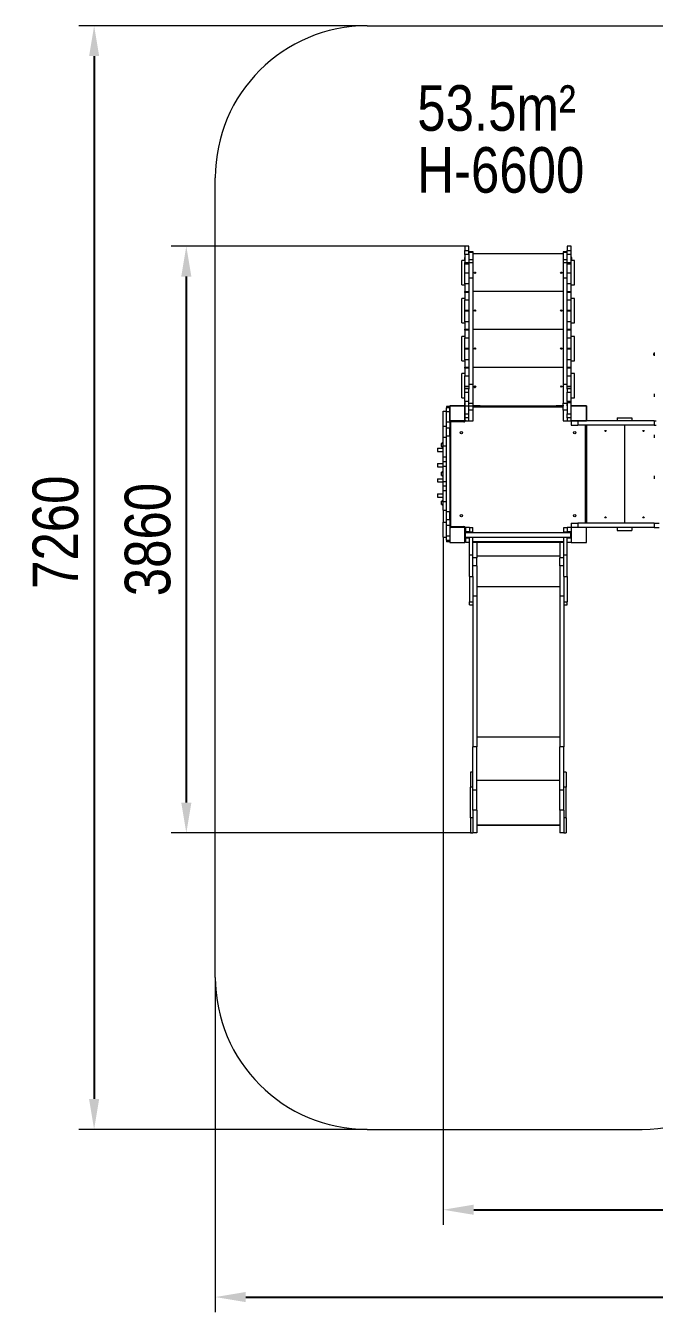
# Model space of a CAD drawing. Header units: millimetres. Extents: x -5427 to 5041, y -4732 to 3732.
# Drawn here: x -5427 to -1292, y -4732 to 3732 of the extents above; entities that cross this region are included whole.
import ezdxf

# ---------------------------------------------------------------- set-up
doc = ezdxf.new("R2010")
doc.units = ezdxf.units.MM
for name, color, linetype in [('DIKOM_ЗОНА', 80, 'Continuous'), ('DIKOM_ОБЪЕКТ', 7, 'Continuous'), ('DIKOM_РАЗМЕР_ЗОНА', 7, 'Continuous'), ('DIKOM_РАЗМЕР_ОБЪЕКТА', 7, 'Continuous')]:
    doc.layers.add(name, color=color, linetype=linetype)
doc.styles.add('style1', font='arial.ttf', dxfattribs={"width": 0.8})
doc.dimstyles.new('1-50', dxfattribs={"dimtxt": 300, "dimasz": 200, "dimexe": 100, "dimexo": 0, "dimgap": 100, "dimtad": 1, "dimtxsty": 'style1', "dimcen": 200, "dimclrd": 7, "dimclre": 7, "dimclrt": 7, "dimadec": 1, "dimazin": 2, "dimtfac": 1, "dimtmove": 0, "dimatfit": 2, "dimfxl": 0, "dimlwd": 25, "dimlwe": 18, "dimarcsym": 0})

# ---------------------------------------------------------------- blocks, each defined once
blk = doc.blocks.new('*D2')
at = {"layer": 'Defpoints', "color": 0, "transparency": 16777216}
for p in [(3071.7, 1268.6), (-2679.8, 366.6), (3071.7, -4057.3)]:
    blk.add_point(p, dxfattribs=at)
at = {"layer": 'DIKOM_РАЗМЕР_ОБЪЕКТА', "color": 7, "lineweight": 18, "transparency": 16777216}
for p, q in [((3071.7, 1268.6), (3071.7, -4157.3)), ((-2679.8, 366.6), (-2679.8, -4157.3))]:
    blk.add_line(p, q, dxfattribs=at)
at = {"layer": 'DIKOM_РАЗМЕР_ОБЪЕКТА', "color": 7, "lineweight": 25, "transparency": 16777216}
blk.add_line((-2479.8, -4057.3), (2871.7, -4057.3), dxfattribs=at)
at = {"layer": 'DIKOM_РАЗМЕР_ОБЪЕКТА', "color": 7, "transparency": 16777216}
for points in [[(-2479.8, -4024), (-2479.8, -4090.6), (-2679.8, -4057.3)], [(2871.7, -4024), (2871.7, -4090.6), (3071.7, -4057.3)]]:
    blk.add_solid(points, dxfattribs=at)
at = {"layer": 'DIKOM_РАЗМЕР_ОБЪЕКТА', "color": 7, "transparency": 16777216, "insert": (196, -3804.1), "char_height": 300, "attachment_point": 5, "style": 'style1'}
blk.add_mtext('5700', dxfattribs=at)
blk = doc.blocks.new('*D3')
at = {"layer": 'Defpoints', "color": 0, "transparency": 16777216}
for p in [(-2537.8, 2281.6), (-4370.5, -1578.4), (-2493.3, -1578.4)]:
    blk.add_point(p, dxfattribs=at)
at = {"layer": 'DIKOM_РАЗМЕР_ОБЪЕКТА', "color": 7, "lineweight": 18, "transparency": 16777216}
for p, q in [((-2537.8, 2281.6), (-4470.5, 2281.6)), ((-2493.3, -1578.4), (-4470.5, -1578.4))]:
    blk.add_line(p, q, dxfattribs=at)
at = {"layer": 'DIKOM_РАЗМЕР_ОБЪЕКТА', "color": 7, "lineweight": 25, "transparency": 16777216}
blk.add_line((-4370.5, 2081.6), (-4370.5, -1378.4), dxfattribs=at)
at = {"layer": 'DIKOM_РАЗМЕР_ОБЪЕКТА', "color": 7, "transparency": 16777216}
for points in [[(-4403.8, 2081.6), (-4337.1, 2081.6), (-4370.5, 2281.6)], [(-4403.8, -1378.4), (-4337.1, -1378.4), (-4370.5, -1578.4)]]:
    blk.add_solid(points, dxfattribs=at)
at = {"layer": 'DIKOM_РАЗМЕР_ОБЪЕКТА', "color": 7, "transparency": 16777216, "insert": (-4623.7, 351.6), "char_height": 300, "attachment_point": 5, "rotation": 90, "style": 'style1'}
blk.add_mtext('3860', dxfattribs=at)
blk = doc.blocks.new('*D0')
at = {"layer": 'Defpoints', "color": 0, "transparency": 16777216}
for p in [(-3179.8, 3731.6), (-4977, -3528.4), (-3179.8, -3528.4)]:
    blk.add_point(p, dxfattribs=at)
at = {"layer": 'DIKOM_РАЗМЕР_ЗОНА', "color": 7, "lineweight": 18, "transparency": 16777216}
for p, q in [((-3179.8, 3731.6), (-5077, 3731.6)), ((-3179.8, -3528.4), (-5077, -3528.4))]:
    blk.add_line(p, q, dxfattribs=at)
at = {"layer": 'DIKOM_РАЗМЕР_ЗОНА', "color": 7, "lineweight": 25, "transparency": 16777216}
blk.add_line((-4977, 3531.6), (-4977, -3328.4), dxfattribs=at)
at = {"layer": 'DIKOM_РАЗМЕР_ЗОНА', "color": 7, "transparency": 16777216}
for points in [[(-5010.3, 3531.6), (-4943.7, 3531.6), (-4977, 3731.6)], [(-5010.3, -3328.4), (-4943.7, -3328.4), (-4977, -3528.4)]]:
    blk.add_solid(points, dxfattribs=at)
at = {"layer": 'DIKOM_РАЗМЕР_ЗОНА', "color": 7, "transparency": 16777216, "insert": (-5230.2, 399.8), "char_height": 300, "attachment_point": 5, "rotation": 90, "style": 'style1'}
blk.add_mtext('7260', dxfattribs=at)
blk = doc.blocks.new('*D1')
at = {"layer": 'Defpoints', "color": 0, "transparency": 16777216}
for p in [(5040.7, -189.4), (-4179.8, -2528.4), (5040.7, -4631.7)]:
    blk.add_point(p, dxfattribs=at)
at = {"layer": 'DIKOM_РАЗМЕР_ЗОНА', "color": 7, "lineweight": 18, "transparency": 16777216}
for p, q in [((5040.7, -189.4), (5040.7, -4731.7)), ((-4179.8, -2528.4), (-4179.8, -4731.7))]:
    blk.add_line(p, q, dxfattribs=at)
at = {"layer": 'DIKOM_РАЗМЕР_ЗОНА', "color": 7, "lineweight": 25, "transparency": 16777216}
blk.add_line((-3979.8, -4631.7), (4840.7, -4631.7), dxfattribs=at)
at = {"layer": 'DIKOM_РАЗМЕР_ЗОНА', "color": 7, "transparency": 16777216}
for points in [[(-3979.8, -4598.4), (-3979.8, -4665.1), (-4179.8, -4631.7)], [(4840.7, -4598.4), (4840.7, -4665.1), (5040.7, -4631.7)]]:
    blk.add_solid(points, dxfattribs=at)
at = {"layer": 'DIKOM_РАЗМЕР_ЗОНА', "color": 7, "transparency": 16777216, "insert": (430.5, -4378.6), "char_height": 300, "attachment_point": 5, "style": 'style1'}
blk.add_mtext('9200', dxfattribs=at)

msp = doc.modelspace()

# ---------------------------------------------------------------- linework, layer by layer
at = {"layer": 'DIKOM_ЗОНА', "color": 3, "lineweight": 15}
for p, q in [((-3179.759, 3731.634), (4040.691, 3731.634)), ((-4179.759, -2528.41), (-4179.759, 2731.634)), ((-3179.759, -3528.41), (-1370.759, -3528.41))]:
    msp.add_line(p, q, dxfattribs=at)
for centre, start, end in [((-3179.759, 2731.634), 90, 180), ((-3179.759, -2528.41), 180, 270), ((-1370.759, -2528.41), 270, 0)]:
    msp.add_arc(centre, 1000, start, end, dxfattribs=at)
at = {"layer": 'DIKOM_ОБЪЕКТ', "color": 7, "linetype": 'Continuous', "lineweight": 15}
for p, q in [((-2540.76, 2206.634), (-2540.76, 2186.634)), ((-2537.76, 2206.634), (-2540.76, 2206.634)), ((-2510.76, 2281.634), (-2537.76, 2281.634)), ((-2537.76, 2281.634), (-2537.76, 2252.505)), ((-2537.76, 2252.505), (-2510.76, 2252.505)), ((-2537.76, 2227.318), (-2537.76, 2252.505)), ((-2510.76, 2227.318), (-2537.76, 2227.318)), ((-2537.76, 2227.318), (-2537.76, 2174.383)), ((-2510.76, 2252.505), (-2510.76, 2281.634)), ((-2510.76, 2233.987), (-2510.76, 2252.505)), ((-2483.76, 2243.527), (-2510.76, 2243.527)), ((-2510.76, 2242.879), (-2483.76, 2242.879)), ((-2510.76, 2233.987), (-2510.76, 2194.221)), ((-2483.76, 2242.879), (-2483.76, 2243.527)), ((-2483.76, 2194.221), (-2483.76, 2242.879)), ((-1891.76, 2231.634), (-2483.76, 2231.634)), ((-1864.76, 2243.527), (-1891.76, 2243.527)), ((-1891.76, 2243.527), (-1891.76, 2242.879)), ((-1891.76, 2242.879), (-1864.76, 2242.879)), ((-1891.76, 2242.879), (-1891.76, 2194.221)), ((-1837.76, 2281.634), (-1864.76, 2281.634)), ((-1864.76, 2281.634), (-1864.76, 2252.505)), ((-1864.76, 2252.505), (-1837.76, 2252.505)), ((-1864.76, 2233.987), (-1864.76, 2252.505)), ((-1864.76, 2194.221), (-1864.76, 2233.987)), ((-1837.76, 2227.318), (-1864.76, 2227.318)), ((-1837.76, 2252.505), (-1837.76, 2281.634)), ((-1837.76, 2227.318), (-1837.76, 2252.505)), ((-1837.76, 2174.383), (-1837.76, 2227.318)), ((-1834.76, 2206.634), (-1837.76, 2206.634)), ((-1834.76, 2186.634), (-1834.76, 2206.634)), ((-2537.76, 2186.634), (-2558.76, 2186.634)), ((-2558.76, 2026.634), (-2558.76, 2186.634)), ((-2537.76, 2174.383), (-2510.76, 2174.383)), ((-2537.76, 2163.595), (-2537.76, 2174.383)), ((-2510.76, 2163.595), (-2537.76, 2163.595)), ((-2537.76, 2104.684), (-2537.76, 2163.595)), ((-2510.76, 2194.221), (-2483.76, 2194.221)), ((-2510.76, 2194.221), (-2510.76, 2174.093)), ((-2510.76, 2174.093), (-2483.76, 2174.093)), ((-2510.76, 2174.093), (-2510.76, 2072.224)), ((-2483.76, 2174.093), (-2483.76, 2194.221)), ((-2483.76, 2072.224), (-2483.76, 2174.093)), ((-1891.76, 2194.221), (-1864.76, 2194.221)), ((-1891.76, 2194.221), (-1891.76, 2174.093)), ((-1891.76, 2174.093), (-1864.76, 2174.093)), ((-1891.76, 2174.093), (-1891.76, 2072.224)), ((-1864.76, 2174.093), (-1864.76, 2194.221)), ((-1864.76, 2174.383), (-1837.76, 2174.383)), ((-1864.76, 2072.224), (-1864.76, 2174.093)), ((-1837.76, 2163.595), (-1864.76, 2163.595)), ((-1816.76, 2186.634), (-1837.76, 2186.634)), ((-1837.76, 2163.595), (-1837.76, 2174.383)), ((-1837.76, 2104.684), (-1837.76, 2163.595)), ((-1816.76, 2026.634), (-1816.76, 2186.634)), ((-2510.76, 2104.684), (-2537.76, 2104.684)), ((-2537.76, 2033.634), (-2537.76, 2104.684)), ((-2510.76, 2033.634), (-2537.76, 2033.634)), ((-2537.76, 2033.634), (-2537.76, 1983.634)), ((-2510.76, 2072.224), (-2483.76, 2072.224)), ((-2510.76, 2072.224), (-2510.76, 1374.179)), ((-2483.76, 1374.179), (-2483.76, 2072.224)), ((-1891.76, 2072.224), (-1864.76, 2072.224)), ((-1891.76, 2072.224), (-1891.76, 1374.179)), ((-1837.76, 2104.684), (-1864.76, 2104.684)), ((-1864.76, 1374.179), (-1864.76, 2072.224)), ((-1837.76, 2033.634), (-1864.76, 2033.634)), ((-1837.76, 2033.634), (-1837.76, 2104.684)), ((-1837.76, 1983.634), (-1837.76, 2033.634)), ((-2558.76, 2026.634), (-2537.76, 2026.634)), ((-2537.76, 1983.634), (-2510.76, 1983.634)), ((-2537.76, 1977.634), (-2537.76, 1983.634)), ((-2510.76, 1977.634), (-2537.76, 1977.634)), ((-2537.76, 1977.634), (-2537.76, 1927.634)), ((-1891.76, 1982.634), (-2483.76, 1982.634)), ((-1864.76, 1983.634), (-1837.76, 1983.634)), ((-1837.76, 1977.634), (-1864.76, 1977.634)), ((-1837.76, 2026.634), (-1816.76, 2026.634)), ((-1837.76, 1977.634), (-1837.76, 1983.634)), ((-1837.76, 1927.634), (-1837.76, 1977.634)), ((-2537.76, 1937.634), (-2558.76, 1937.634)), ((-2558.76, 1777.634), (-2558.76, 1937.634)), ((-2537.76, 1927.634), (-2510.76, 1927.634)), ((-2537.76, 1857.634), (-2537.76, 1927.634)), ((-1864.76, 1927.634), (-1837.76, 1927.634)), ((-1816.76, 1937.634), (-1837.76, 1937.634)), ((-1837.76, 1857.634), (-1837.76, 1927.634)), ((-1816.76, 1777.634), (-1816.76, 1937.634)), ((-2558.76, 1777.634), (-2537.76, 1777.634)), ((-2510.76, 1857.634), (-2537.76, 1857.634)), ((-2537.76, 1854.634), (-2537.76, 1857.634)), ((-2510.76, 1854.634), (-2537.76, 1854.634)), ((-2537.76, 1784.634), (-2537.76, 1854.634)), ((-2510.76, 1784.634), (-2537.76, 1784.634)), ((-2537.76, 1784.634), (-2537.76, 1734.634)), ((-1837.76, 1857.634), (-1864.76, 1857.634)), ((-1837.76, 1854.634), (-1864.76, 1854.634)), ((-1837.76, 1784.634), (-1864.76, 1784.634)), ((-1837.76, 1854.634), (-1837.76, 1857.634)), ((-1837.76, 1784.634), (-1837.76, 1854.634)), ((-1837.76, 1734.634), (-1837.76, 1784.634)), ((-1837.76, 1777.634), (-1816.76, 1777.634)), ((-2537.76, 1734.634), (-2510.76, 1734.634)), ((-2537.76, 1728.634), (-2537.76, 1734.634)), ((-2510.76, 1728.634), (-2537.76, 1728.634)), ((-2537.76, 1728.634), (-2537.76, 1678.634)), ((-1891.76, 1732.634), (-2483.76, 1732.634)), ((-1864.76, 1734.634), (-1837.76, 1734.634)), ((-1837.76, 1728.634), (-1864.76, 1728.634)), ((-1837.76, 1728.634), (-1837.76, 1734.634)), ((-1837.76, 1678.634), (-1837.76, 1728.634)), ((-2537.76, 1687.634), (-2558.76, 1687.634)), ((-2558.76, 1527.634), (-2558.76, 1687.634)), ((-2537.76, 1678.634), (-2510.76, 1678.634)), ((-2537.76, 1608.634), (-2537.76, 1678.634)), ((-2510.76, 1608.634), (-2537.76, 1608.634)), ((-2537.76, 1604.634), (-2537.76, 1608.634)), ((-1864.76, 1678.634), (-1837.76, 1678.634)), ((-1837.76, 1608.634), (-1864.76, 1608.634)), ((-1816.76, 1687.634), (-1837.76, 1687.634)), ((-1837.76, 1608.634), (-1837.76, 1678.634)), ((-1837.76, 1604.634), (-1837.76, 1608.634)), ((-1816.76, 1527.634), (-1816.76, 1687.634)), ((-2558.76, 1527.634), (-2537.76, 1527.634)), ((-2510.76, 1604.634), (-2537.76, 1604.634)), ((-2537.76, 1534.634), (-2537.76, 1604.634)), ((-2510.76, 1534.634), (-2537.76, 1534.634)), ((-2537.76, 1534.634), (-2537.76, 1484.634)), ((-1837.76, 1604.634), (-1864.76, 1604.634)), ((-1837.76, 1534.634), (-1864.76, 1534.634)), ((-1837.76, 1534.634), (-1837.76, 1604.634)), ((-1837.76, 1484.634), (-1837.76, 1534.634)), ((-1837.76, 1527.634), (-1816.76, 1527.634)), ((-1297.659, 1573.633), (-1297.759, 1573.534)), ((-1297.759, 1573.534), (-1297.759, 1570.511)), ((-1297.759, 1570.511), (-1297.759, 1567.734)), ((-1297.759, 1567.734), (-1297.659, 1567.633)), ((-1291.759, 1573.633), (-1297.659, 1573.633)), ((-1297.659, 1573.633), (-1297.659, 1567.633)), ((-1297.659, 1567.633), (-1291.759, 1567.633)), ((-1291.759, 1581.134), (-1291.759, 1570.491)), ((-1291.759, 1570.491), (-1291.759, 1560.134)), ((-2537.76, 1443.413), (-2558.76, 1443.413)), ((-2558.76, 1283.413), (-2558.76, 1443.413)), ((-2537.76, 1484.634), (-2510.76, 1484.634)), ((-2537.76, 1478.634), (-2537.76, 1484.634)), ((-2510.76, 1478.634), (-2537.76, 1478.634)), ((-2537.76, 1478.634), (-2537.76, 1428.634)), ((-1891.76, 1483.634), (-2483.76, 1483.634)), ((-1864.76, 1484.634), (-1837.76, 1484.634)), ((-1837.76, 1478.634), (-1864.76, 1478.634)), ((-1837.76, 1478.634), (-1837.76, 1484.634)), ((-1837.76, 1428.634), (-1837.76, 1478.634)), ((-1816.76, 1443.413), (-1837.76, 1443.413)), ((-1816.76, 1283.413), (-1816.76, 1443.413)), ((-2537.76, 1428.634), (-2510.76, 1428.634)), ((-2537.76, 1321.916), (-2537.76, 1428.634)), ((-2510.76, 1358.634), (-2537.76, 1358.634)), ((-2510.76, 1355.634), (-2537.76, 1355.634)), ((-2510.76, 1374.179), (-2483.76, 1374.179)), ((-2510.76, 1374.179), (-2510.76, 1341.298)), ((-2483.76, 1247.654), (-2483.76, 1374.179)), ((-2479.259, 1359.357), (-2479.259, 1359.315)), ((-2464.26, 1359.315), (-2464.26, 1359.357)), ((-1891.76, 1374.179), (-1864.76, 1374.179)), ((-1891.76, 1374.179), (-1891.76, 1247.654)), ((-1864.76, 1428.634), (-1837.76, 1428.634)), ((-1864.76, 1341.298), (-1864.76, 1374.179)), ((-1837.76, 1358.634), (-1864.76, 1358.634)), ((-1837.76, 1355.634), (-1864.76, 1355.634)), ((-1837.76, 1358.634), (-1837.76, 1428.634)), ((-1837.76, 1355.634), (-1837.76, 1358.634)), ((-1837.76, 1342.092), (-1837.76, 1355.634)), ((-2558.76, 1283.413), (-2537.76, 1283.413)), ((-2510.76, 1342.092), (-2537.76, 1342.092)), ((-2537.76, 1321.916), (-2510.76, 1321.916)), ((-2537.76, 1258.812), (-2537.76, 1321.916)), ((-2510.76, 1321.916), (-2510.76, 1341.298)), ((-2510.76, 1258.812), (-2510.76, 1321.916)), ((-1837.76, 1342.092), (-1864.76, 1342.092)), ((-1864.76, 1341.298), (-1864.76, 1321.916)), ((-1864.76, 1321.916), (-1837.76, 1321.916)), ((-1864.76, 1258.812), (-1864.76, 1321.916)), ((-1837.76, 1321.916), (-1837.76, 1342.092)), ((-1837.759, 1131.634), (-1837.76, 1321.916)), ((-1837.76, 1283.413), (-1816.76, 1283.413)), ((-1291.759, 1311.134), (-1291.759, 1298.688)), ((-1291.759, 1298.688), (-1291.759, 1290.134)), ((-2679.759, 1196.634), (-2658.759, 1196.634)), ((-2679.759, 1096.634), (-2679.759, 1196.634)), ((-2637.76, 1226.634), (-2658.759, 1226.634)), ((-2658.759, 1226.634), (-2658.759, 1218.405)), ((-2637.76, 1218.405), (-2658.759, 1218.405)), ((-2658.759, 1193.405), (-2658.759, 1218.405)), ((-2658.759, 1193.405), (-2637.76, 1193.405)), ((-2658.759, 1123.405), (-2658.759, 1193.405)), ((-2537.759, 1231.634), (-2637.76, 1231.634)), ((-2637.76, 1231.634), (-2637.76, 1131.634)), ((-2637.76, 1231.634), (-2537.76, 1231.634)), ((-2637.76, 1131.634), (-2637.76, 1231.634)), ((-2510.76, 1258.812), (-2537.76, 1258.812)), ((-2537.76, 1258.812), (-2537.76, 1178.989)), ((-2537.76, 1231.634), (-2537.76, 1131.634)), ((-2537.759, 1231.634), (-2537.759, 1252.443)), ((-2537.759, 1231.634), (-2510.759, 1231.634)), ((-2537.759, 1131.634), (-2537.759, 1231.634)), ((-2537.759, 1231.634), (-2487.76, 1231.634)), ((-2510.76, 1178.989), (-2510.76, 1258.812)), ((-2510.76, 1247.654), (-2483.76, 1247.654)), ((-2483.76, 1201.634), (-2510.76, 1201.634)), ((-2510.759, 1231.634), (-2510.759, 1252.443)), ((-2510.759, 1231.634), (-2178.577, 1231.634)), ((-2437.76, 1231.634), (-2487.76, 1231.634)), ((-2483.76, 1201.634), (-2483.76, 1247.654)), ((-2483.76, 1225.634), (-1891.76, 1225.634)), ((-2483.76, 1131.634), (-2483.76, 1201.634)), ((-2437.76, 1231.634), (-1937.76, 1231.634)), ((-1887.76, 1231.634), (-1937.76, 1231.634)), ((-1891.76, 1247.654), (-1864.76, 1247.654)), ((-1891.76, 1201.634), (-1891.76, 1247.654)), ((-1864.76, 1201.634), (-1891.76, 1201.634)), ((-1891.76, 1201.634), (-1891.76, 1131.634)), ((-1837.76, 1258.812), (-1864.76, 1258.812)), ((-1864.76, 1258.812), (-1864.76, 1178.989)), ((-1864.76, 1252.443), (-1837.759, 1252.443)), ((-1864.76, 1231.634), (-1864.76, 1252.443)), ((-1837.76, 1231.634), (-1737.76, 1231.634)), ((-1837.759, 1231.634), (-1837.759, 1252.443)), ((-1737.759, 1231.634), (-1837.759, 1231.634)), ((-1737.76, 1231.634), (-1737.76, 1131.634)), ((-1737.76, 1131.634), (-1737.76, 1231.634)), ((-1737.759, 1131.634), (-1737.759, 1231.634)), ((-2637.76, 1123.405), (-2658.759, 1123.405)), ((-2658.759, 1083.405), (-2658.759, 1123.405)), ((-2637.76, 1131.634), (-2637.76, 1123.405)), ((-2637.76, 1131.634), (-2537.759, 1131.634)), ((-2537.76, 1131.634), (-2637.76, 1131.634)), ((-2637.76, 1123.405), (-2637.76, 1083.405)), ((-2631.76, 1121.634), (-2637.76, 1121.634)), ((-2631.76, 1121.634), (-2631.76, 441.634)), ((-2627.76, 1125.634), (-2627.76, 1131.634)), ((-2545.76, 1125.634), (-2627.76, 1125.634)), ((-2545.76, 1125.634), (-2545.76, 1131.634)), ((-2537.76, 1178.989), (-2510.76, 1178.989)), ((-2510.76, 1151.805), (-2537.76, 1151.805)), ((-2537.76, 1131.805), (-2510.76, 1131.805)), ((-2537.76, 1131.634), (-2510.76, 1131.634)), ((-2510.76, 1151.805), (-2510.76, 1178.989)), ((-2510.76, 1131.805), (-2510.76, 1151.805)), ((-2510.76, 1131.805), (-2510.76, 1131.634)), ((-2510.76, 1131.634), (-2483.76, 1131.634)), ((-1891.76, 1131.634), (-1864.76, 1131.634)), ((-1864.76, 1178.989), (-1837.76, 1178.989)), ((-1864.76, 1151.805), (-1864.76, 1178.989)), ((-1837.76, 1151.805), (-1864.76, 1151.805)), ((-1864.76, 1151.805), (-1864.76, 1131.805)), ((-1864.76, 1131.634), (-1864.76, 1131.805)), ((-1864.76, 1131.634), (-1837.76, 1131.634)), ((-1737.76, 1131.634), (-1837.76, 1131.634)), ((-1837.759, 1131.634), (-1837.759, 1104.634)), ((-1837.759, 1131.634), (-1737.759, 1131.634)), ((-1837.759, 1104.634), (-1793.99, 1104.634)), ((-1793.99, 1131.634), (-1793.99, 1104.634)), ((-1292.623, 1104.634), (-1793.99, 1104.634)), ((-1743.76, 458.634), (-1743.76, 1104.634)), ((-1292.623, 1131.634), (-1737.759, 1131.634)), ((-1737.759, 1104.634), (-1737.759, 458.634)), ((-1535.762, 1152.634), (-1535.762, 1131.634)), ((-1535.762, 1152.634), (-1439.762, 1152.634)), ((-1487.759, 1104.634), (-1487.759, 458.634)), ((-1439.762, 1152.634), (-1439.762, 1131.634)), ((-1292.623, 1131.634), (-1292.623, 1104.634)), ((-1292.623, 1131.634), (-1279.759, 1131.634)), ((-1292.623, 1104.634), (-1279.759, 1104.634)), ((-2679.759, 1022.893), (-2679.759, 1096.634)), ((-2679.759, 1096.634), (-2658.759, 1096.634)), ((-2658.759, 1022.893), (-2679.759, 1022.893)), ((-2679.759, 967.846), (-2679.759, 1022.893)), ((-2637.76, 1083.405), (-2658.759, 1083.405)), ((-2658.759, 1033.405), (-2658.759, 1083.405)), ((-2658.759, 1033.405), (-2637.76, 1033.405)), ((-2658.759, 533.405), (-2658.759, 1033.405)), ((-2637.76, 1033.405), (-2637.76, 1083.405)), ((-2637.76, 1033.405), (-2637.76, 533.405)), ((-1291.759, 1041.134), (-1291.759, 1029.38)), ((-1291.759, 1029.38), (-1291.759, 1020.134)), ((-2718.759, 951.634), (-2718.759, 930.634)), ((-2718.759, 951.634), (-2717.85, 951.634)), ((-2717.85, 951.634), (-2679.759, 951.634)), ((-2692.812, 974.88), (-2692.812, 971.93)), ((-2691.759, 962.605), (-2691.759, 984.205)), ((-2679.759, 967.846), (-2658.759, 967.846)), ((-2679.759, 893.619), (-2679.759, 967.846)), ((-2718.759, 930.634), (-2717.85, 930.634)), ((-2718.759, 851.634), (-2718.759, 830.634)), ((-2718.759, 851.634), (-2717.85, 851.634)), ((-2717.85, 930.634), (-2679.759, 930.634)), ((-2717.85, 851.634), (-2679.759, 851.634)), ((-2658.759, 893.619), (-2679.759, 893.619)), ((-2679.759, 864.906), (-2679.759, 893.619)), ((-2679.759, 864.906), (-2658.759, 864.906)), ((-2679.759, 832.893), (-2679.759, 864.906)), ((-2718.759, 830.634), (-2717.85, 830.634)), ((-2717.85, 830.634), (-2679.759, 830.634)), ((-2692.812, 784.88), (-2692.812, 781.93)), ((-2691.759, 772.605), (-2691.759, 794.205)), ((-2658.759, 832.893), (-2679.759, 832.893)), ((-2679.759, 733.918), (-2679.759, 832.893)), ((-1291.759, 771.134), (-1291.759, 760.155)), ((-2718.759, 751.634), (-2718.759, 730.634)), ((-2718.759, 751.634), (-2717.85, 751.634)), ((-2718.759, 730.634), (-2717.85, 730.634)), ((-2717.85, 751.634), (-2679.759, 751.634)), ((-2717.85, 730.634), (-2679.759, 730.634)), ((-2679.759, 733.918), (-2658.759, 733.918)), ((-2679.759, 701.904), (-2679.759, 733.918)), ((-2658.759, 701.904), (-2679.759, 701.904)), ((-2679.759, 673.191), (-2679.759, 701.904)), ((-1291.759, 760.155), (-1291.759, 750.134)), ((-2718.759, 651.634), (-2718.759, 630.634)), ((-2718.759, 651.634), (-2717.85, 651.634)), ((-2718.759, 630.634), (-2717.85, 630.634)), ((-2717.85, 651.634), (-2679.759, 651.634)), ((-2717.85, 630.634), (-2679.759, 630.634)), ((-2692.812, 594.88), (-2692.812, 591.93)), ((-2691.759, 582.605), (-2691.759, 604.205)), ((-2679.759, 673.191), (-2658.759, 673.191)), ((-2679.759, 598.964), (-2679.759, 673.191)), ((-2658.759, 598.964), (-2679.759, 598.964)), ((-2679.759, 543.918), (-2679.759, 598.964)), ((-2679.759, 543.918), (-2658.759, 543.918)), ((-2679.759, 543.918), (-2679.759, 466.634)), ((-2637.76, 533.405), (-2658.759, 533.405)), ((-2658.759, 483.405), (-2658.759, 533.405)), ((-2637.76, 483.405), (-2637.76, 533.405)), ((-2679.759, 466.634), (-2658.759, 466.634)), ((-2679.759, 366.634), (-2679.759, 466.634)), ((-2658.759, 483.405), (-2637.76, 483.405)), ((-2658.759, 443.405), (-2658.759, 483.405)), ((-2637.76, 443.405), (-2658.759, 443.405)), ((-2658.759, 373.405), (-2658.759, 443.405)), ((-2637.76, 483.405), (-2637.76, 443.405)), ((-2637.76, 443.405), (-2637.76, 431.634)), ((-2631.76, 441.634), (-2637.76, 441.634)), ((-2537.759, 431.634), (-2637.76, 431.634)), ((-2637.76, 431.634), (-2637.76, 331.634)), ((-2627.76, 437.634), (-2545.76, 437.634)), ((-2627.76, 437.634), (-2627.76, 431.634)), ((-2545.76, 437.634), (-2545.76, 431.634)), ((-2537.759, 331.634), (-2537.759, 431.634)), ((-2533.759, 423.634), (-2537.759, 423.634)), ((-2506.76, 431.632), (-2533.759, 431.632)), ((-2533.759, 431.632), (-2533.759, 401.636)), ((-2506.76, 431.632), (-2506.76, 401.636)), ((-2506.76, 431.632), (-2485.759, 431.632)), ((-2485.759, 401.633), (-2485.759, 431.632)), ((-1885.759, 431.632), (-1864.76, 431.632)), ((-1885.759, 401.633), (-1885.759, 431.632)), ((-1837.759, 431.634), (-1864.76, 431.634)), ((-1864.76, 431.634), (-1864.76, 401.637)), ((-1837.759, 458.634), (-1837.759, 431.634)), ((-1837.759, 458.634), (-1793.99, 458.634)), ((-1737.759, 431.634), (-1837.759, 431.634)), ((-1837.759, 431.634), (-1837.759, 331.634)), ((-1793.99, 458.634), (-1793.99, 431.634)), ((-1292.623, 458.634), (-1793.99, 458.634)), ((-1292.623, 431.634), (-1737.759, 431.634)), ((-1737.759, 331.634), (-1737.759, 431.634)), ((-1535.762, 431.634), (-1535.762, 410.634)), ((-1439.762, 431.634), (-1439.762, 410.634)), ((-1292.623, 458.634), (-1292.623, 431.634)), ((-1292.623, 458.634), (-1258.759, 458.634)), ((-1292.623, 431.634), (-1258.759, 431.634)), ((-2679.759, 366.634), (-2658.759, 366.634)), ((-2637.76, 373.405), (-2658.759, 373.405)), ((-2658.759, 348.405), (-2658.759, 373.405)), ((-2658.759, 348.405), (-2637.76, 348.405)), ((-2658.759, 348.405), (-2658.759, 336.634)), ((-2537.759, 401.634), (-2533.759, 401.634)), ((-2537.759, 361.634), (-2533.759, 361.634)), ((-2533.759, 341.634), (-2537.759, 341.634)), ((-2506.76, 401.636), (-2533.759, 401.636)), ((-2533.759, 401.634), (-2533.759, 401.636)), ((-2533.759, 361.634), (-2533.759, 401.634)), ((-1841.76, 395.134), (-2533.759, 395.134)), ((-2533.759, 368.134), (-1841.76, 368.134)), ((-2533.759, 361.626), (-2533.759, 361.634)), ((-2506.76, 361.626), (-2533.759, 361.626)), ((-2533.759, 361.626), (-2533.759, 331.626)), ((-2506.76, 401.633), (-2506.76, 401.636)), ((-2506.76, 401.633), (-2485.759, 401.633)), ((-2506.76, 395.134), (-2506.76, 401.633)), ((-2506.76, 250.482), (-2506.76, 368.134)), ((-2485.759, 395.134), (-2485.759, 401.633)), ((-2485.759, 250.482), (-2485.759, 368.134)), ((-1885.759, 401.633), (-1864.76, 401.633)), ((-1885.759, 395.134), (-1885.759, 401.633)), ((-1885.759, 250.482), (-1885.759, 368.134)), ((-1837.759, 401.637), (-1864.76, 401.637)), ((-1864.76, 395.134), (-1864.76, 401.637)), ((-1864.76, 361.627), (-1864.76, 368.134)), ((-1837.759, 361.627), (-1864.76, 361.627)), ((-1864.76, 361.627), (-1864.76, 361.258)), ((-1864.76, 250.482), (-1864.76, 361.258)), ((-1841.76, 361.634), (-1841.76, 401.634)), ((-1841.76, 401.634), (-1837.759, 401.634)), ((-1841.76, 361.634), (-1837.759, 361.634)), ((-1535.762, 410.634), (-1439.762, 410.634)), ((-2637.76, 336.634), (-2658.759, 336.634)), ((-2637.76, 331.634), (-2537.759, 331.634)), ((-2506.76, 331.626), (-2533.759, 331.626)), ((-2485.759, 337.634), (-1885.759, 337.634)), ((-1885.759, 331.634), (-2485.759, 331.634)), ((-2458.759, 331.626), (-2485.759, 331.626)), ((-2458.759, 331.626), (-2458.759, 231.63)), ((-1912.759, 331.622), (-2458.759, 331.622)), ((-1885.759, 331.626), (-1912.759, 331.626)), ((-1912.759, 331.626), (-1912.759, 231.63)), ((-1837.759, 331.627), (-1864.76, 331.627)), ((-1837.759, 331.634), (-1837.759, 331.627)), ((-1837.759, 331.634), (-1737.759, 331.634)), ((-2506.76, 250.482), (-2485.759, 250.482)), ((-2506.76, 107.73), (-2506.76, 250.482)), ((-2485.759, 107.73), (-2485.759, 250.482)), ((-2458.759, 231.63), (-2485.759, 231.63)), ((-2458.759, 178.865), (-2485.759, 178.865)), ((-1912.759, 241.838), (-2458.759, 241.838)), ((-2458.759, 178.865), (-2458.759, 231.63)), ((-2458.759, 178.865), (-2458.759, -21.682)), ((-1885.759, 231.63), (-1912.759, 231.63)), ((-1912.759, 178.865), (-1912.759, 231.63)), ((-1885.759, 178.865), (-1912.759, 178.865)), ((-1912.759, 178.865), (-1912.759, -21.682)), ((-1885.759, 250.482), (-1864.76, 250.482)), ((-1885.759, 107.73), (-1885.759, 250.482)), ((-1864.76, 107.73), (-1864.76, 250.482)), ((-2506.76, 107.73), (-2485.759, 107.73)), ((-2506.76, 107.73), (-2506.76, -58.42)), ((-2485.759, 107.73), (-2485.759, -58.42)), ((-1885.759, 107.73), (-1864.76, 107.73)), ((-1885.759, 107.73), (-1885.759, -58.42)), ((-1864.76, 107.73), (-1864.76, -58.42)), ((-1912.759, 41.291), (-2458.759, 41.291)), ((-2506.76, -58.42), (-2485.759, -58.42)), ((-2506.76, -77.283), (-2506.76, -58.42)), ((-2506.76, -77.283), (-2485.759, -77.283)), ((-2458.759, -21.682), (-2485.759, -21.682)), ((-2485.759, -58.42), (-2485.759, -1010.976)), ((-2458.759, -21.682), (-2458.759, -1010.976)), ((-1885.759, -21.682), (-1912.759, -21.682)), ((-1912.759, -21.682), (-1912.759, -1010.976)), ((-1885.759, -58.42), (-1864.76, -58.42)), ((-1885.759, -58.42), (-1885.759, -1010.976)), ((-1885.759, -77.283), (-1864.76, -77.283)), ((-1864.76, -77.283), (-1864.76, -58.42)), ((-2458.759, -1010.976), (-2485.759, -1010.976)), ((-2485.759, -1297.472), (-2485.759, -1010.976)), ((-1912.759, -948.003), (-2458.759, -948.003)), ((-2458.759, -1297.472), (-2458.759, -1010.976)), ((-1885.759, -1010.976), (-1912.759, -1010.976)), ((-1912.759, -1297.472), (-1912.759, -1010.976)), ((-1885.759, -1297.472), (-1885.759, -1010.976)), ((-2485.759, -1178.409), (-2500.759, -1178.409)), ((-2500.759, -1178.409), (-2500.759, -1278.405)), ((-1870.759, -1178.409), (-1885.759, -1178.409)), ((-1870.759, -1178.409), (-1870.759, -1278.405)), ((-1912.759, -1234.499), (-2458.759, -1234.499)), ((-2485.759, -1278.405), (-2500.759, -1278.405)), ((-2500.759, -1478.405), (-2500.759, -1278.405)), ((-2458.759, -1297.472), (-2485.759, -1297.472)), ((-2485.759, -1428.402), (-2485.759, -1297.472)), ((-2458.759, -1428.402), (-2458.759, -1297.472)), ((-1885.759, -1297.472), (-1912.759, -1297.472)), ((-1912.759, -1428.402), (-1912.759, -1297.472)), ((-1870.759, -1278.405), (-1885.759, -1278.405)), ((-1885.759, -1428.402), (-1885.759, -1297.472)), ((-1870.759, -1478.405), (-1870.759, -1278.405)), ((-2458.759, -1428.402), (-2485.759, -1428.402)), ((-2485.759, -1428.402), (-2485.759, -1578.407)), ((-2458.759, -1428.402), (-2458.759, -1578.407)), ((-1885.759, -1428.402), (-1912.759, -1428.402)), ((-1912.759, -1428.402), (-1912.759, -1578.407)), ((-1885.759, -1428.402), (-1885.759, -1578.407)), ((-2485.759, -1478.405), (-2500.759, -1478.405)), ((-2500.759, -1478.405), (-2500.759, -1578.409)), ((-1870.759, -1478.405), (-1885.759, -1478.405)), ((-1870.759, -1478.405), (-1870.759, -1578.409)), ((-2500.759, -1578.409), (-2485.759, -1578.409)), ((-2485.759, -1578.407), (-2485.759, -1578.409)), ((-2458.759, -1578.407), (-2485.759, -1578.407)), ((-1912.759, -1528.409), (-2458.759, -1528.409)), ((-1912.759, -1528.409), (-2458.759, -1528.409)), ((-2458.759, -1528.41), (-1912.759, -1528.41)), ((-1885.759, -1578.407), (-1912.759, -1578.407)), ((-1885.759, -1578.407), (-1885.759, -1578.409)), ((-1885.759, -1578.409), (-1870.759, -1578.409))]:
    msp.add_line(p, q, dxfattribs=at)
for centre, radius in [((-2471.76, 2106.634), 4), ((-1903.76, 2106.634), 4), ((-2471.76, 1857.634), 4), ((-1903.76, 1857.634), 4), ((-2471.76, 1607.634), 4), ((-1903.76, 1607.634), 4), ((-2471.76, 1358.634), 4), ((-1903.76, 1358.634), 4), ((-2560.759, 1054.634), 7.5), ((-1814.759, 1054.634), 7.5), ((-1612.759, 1065.634), 4), ((-1362.759, 1065.634), 4), ((-2560.759, 508.634), 7.5), ((-1814.759, 508.634), 7.5), ((-1612.759, 497.634), 4), ((-1362.759, 497.634), 4)]:
    msp.add_circle(centre, radius, dxfattribs=at)
for centre, radius, start, end in [((-2471.811, 1359.334), 7.449, 180.1446432, 254.2273206), ((-2471.747, 1359.356), 7.487, 253.8023605, 359.6891558), ((-2627.759, 1121.634), 10, 90, 180), ((-2627.759, 1121.634), 4, 90, 180), ((-2545.759, 1139.634), 14, 270, 0), ((-2650.977, 974.88), 41.836, 167.120378, 180), ((-2650.977, 971.93), 41.836, 180, 192.879622), ((-2679.599, 969.728), 18.677, 90.4909334, 130.6211571), ((-2679.599, 977.082), 18.677, 229.3788429, 269.5090666), ((-2650.977, 784.88), 41.836, 167.120378, 180), ((-2650.977, 781.93), 41.836, 180, 192.879622), ((-2679.599, 779.728), 18.677, 90.4909334, 130.6211571), ((-2679.599, 787.082), 18.677, 229.3788429, 269.5090666), ((-2650.977, 594.88), 41.836, 167.120378, 180), ((-2679.599, 589.728), 18.677, 90.4909334, 130.6211571), ((-2650.977, 591.93), 41.836, 180, 192.879622), ((-2679.599, 597.082), 18.677, 229.3788429, 269.5090666), ((-2627.759, 441.634), 10, 180, 270), ((-2627.759, 441.634), 4, 180, 270), ((-2545.759, 423.634), 14, 31.0027191, 90), ((-1829.759, 423.634), 14, 124.8499046, 145.1500954), ((-2527.759, 341.634), 10, 180, 233.1301024)]:
    msp.add_arc(centre, radius, start, end, dxfattribs=at)
msp.add_ellipse((-2503.759, 1239.735), major_axis=(-6.986, -6.986), ratio=0.06328139, start_param=6.21998818, end_param=6.34638243, dxfattribs=at)

# ---------------------------------------------------------------- texts
at = {"layer": 'DIKOM_РАЗМЕР_ОБЪЕКТА', "char_height": 300, "width": 1252.54025, "attachment_point": 1, "style": 'style1'}
for s, insert in [('{\\fArial|b0|i0|c204|p34;53.5}m²', (-2850.954, 3340.608)), ('H-6600', (-2851.5, 2933.014))]:
    msp.add_mtext(s, dxfattribs=dict(at, insert=insert))

# ---------------------------------------------------------------- dimensions: what is measured, and where the dimension line sits
at = {"layer": 'DIKOM_РАЗМЕР_ЗОНА'}
dim = msp.add_linear_dim(base=(-4977.016, -3528.41), p1=(-3179.759, 3731.634), p2=(-3179.759, -3528.41), angle=90, text='7260', dimstyle='1-50', dxfattribs=at)
dim.commit()
dim.dimension.update_dxf_attribs({"geometry": '*D0', "text_midpoint": (-4977.016, 399.842), "dimtype": 160})
dim = msp.add_linear_dim(base=(5040.691, -4631.726), p1=(-4179.759, -2528.41), p2=(5040.691, -189.366), text='9200', dimstyle='1-50', dxfattribs=at)
dim.commit()
dim.dimension.update_dxf_attribs({"geometry": '*D1', "text_midpoint": (430.466, -4631.726), "dimtype": 160})
at = {"layer": 'DIKOM_РАЗМЕР_ОБЪЕКТА'}
dim = msp.add_linear_dim(base=(-4370.468, -1578.409), p1=(-2537.76, 2281.634), p2=(-2493.259, -1578.409), angle=90, text='3860', dimstyle='1-50', dxfattribs=at)
dim.commit()
dim.dimension.update_dxf_attribs({"geometry": '*D3', "text_midpoint": (-4370.468, 351.612), "dimtype": 160})
dim = msp.add_linear_dim(base=(3071.691, -4057.301), p1=(-2679.759, 366.634), p2=(3071.691, 1268.634), text='5700', dimstyle='1-50', dxfattribs=at)
dim.commit()
dim.dimension.update_dxf_attribs({"geometry": '*D2', "text_midpoint": (195.966, -4057.301), "dimtype": 160})

doc.saveas('drawing.dxf')
